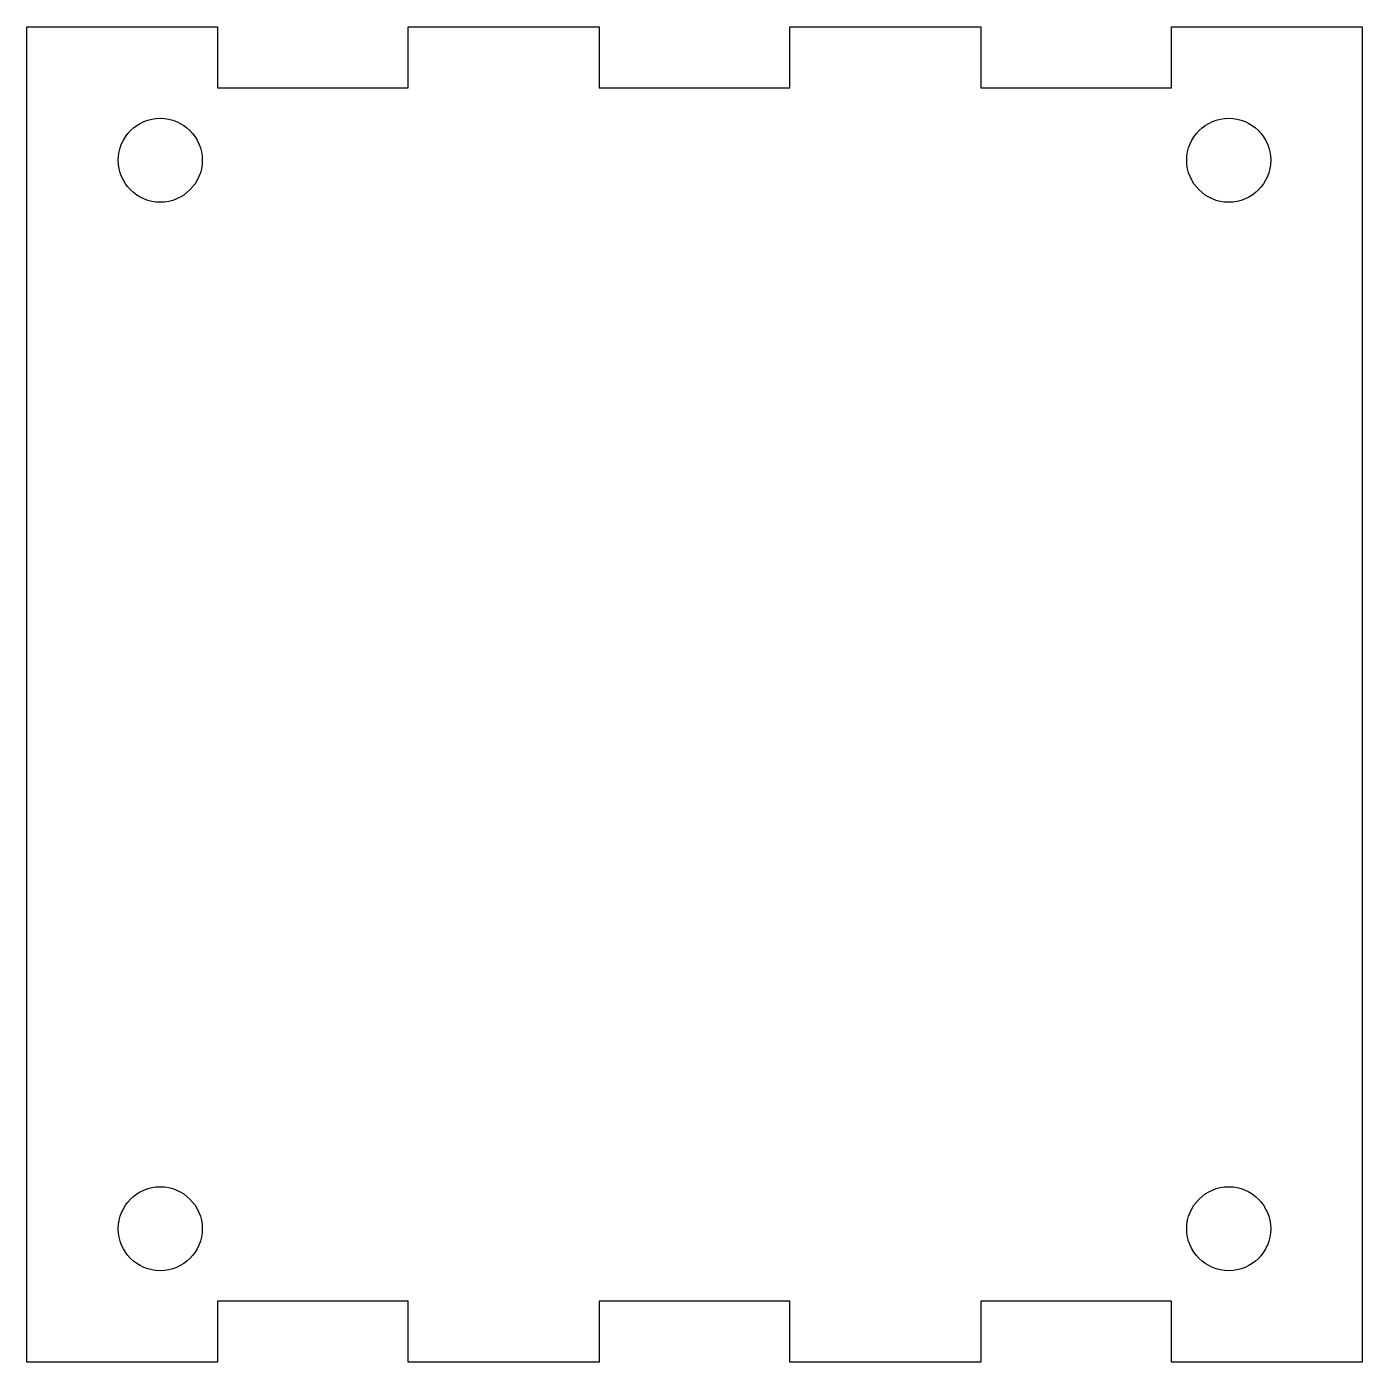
# Model space of a CAD drawing. Header units: millimetres. Extents: x -17.5 to 17.5, y -17.5 to 17.5.
import ezdxf

# ---------------------------------------------------------------- set-up
doc = ezdxf.new("R2010")
doc.units = ezdxf.units.MM
doc.layers.get('0').update_dxf_attribs({"linetype": 'CONTINUOUS'})

msp = doc.modelspace()

# ---------------------------------------------------------------- linework, layer by layer
msp.add_lwpolyline([(-17.5, -17.5), (-17.5, 17.5), (-12.5, 17.5), (-12.5, 15.9), (-7.5, 15.9), (-7.5, 17.5), (-2.5, 17.5), (-2.5, 15.9), (2.5, 15.9), (2.5, 17.5), (7.5, 17.5), (7.5, 15.9), (12.5, 15.9), (12.5, 17.5), (17.5, 17.5), (17.5, -17.5), (12.5, -17.5), (12.5, -15.9), (7.5, -15.9), (7.5, -17.5), (2.5, -17.5), (2.5, -15.9), (-2.5, -15.9), (-2.5, -17.5), (-7.5, -17.5), (-7.5, -15.9), (-12.5, -15.9), (-12.5, -17.5)], close=True)
for centre in [(-14, 14), (14, 14), (-14, -14), (14, -14)]:
    msp.add_circle(centre, 1.1)

doc.saveas('drawing.dxf')
